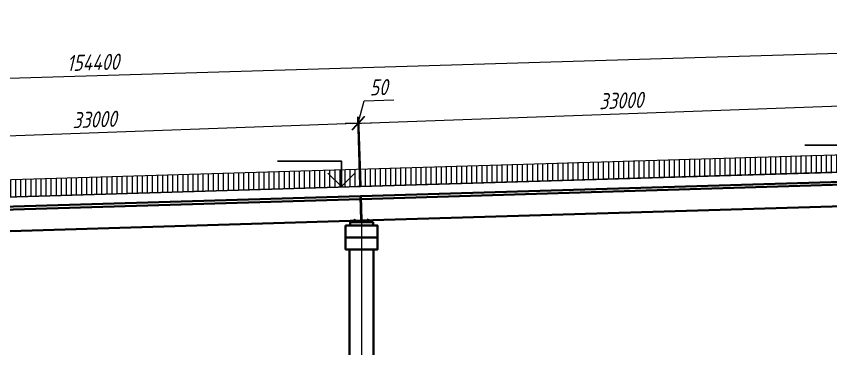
# Model space of a CAD drawing. Header units: millimetres. Extents: x 0 to 285450075, y -3000605 to 8125189010.
# Drawn here: x 6847962 to 6898990, y 10701 to 31529 of the extents above; entities that cross this region are included whole.
import ezdxf
from ezdxf import colors
from ezdxf.entities.mleader import LeaderData, LeaderLine
from ezdxf.enums import TextEntityAlignment as Align
from ezdxf.math import Vec2, Vec3

# ---------------------------------------------------------------- set-up
doc = ezdxf.new("R2018")
doc.units = ezdxf.units.MM
doc.linetypes.add('осевая', pattern=[2, 1.25, -0.25, 0.25, -0.25])
for name, color, linetype, lineweight in [('1-Бетон', 106, 'Continuous', 35), ('1-Примечания', 4, 'Continuous', 25), ('1-Размеры', 1, 'Continuous', 25), ('1-Текст_3', 250, 'Continuous', 25), ('ИС_Выноски', 3, 'Continuous', 18), ('ИС_Ось', 3, 'осевая', 18), ('ИС_Размер', 3, 'Continuous', 18), ('ИС_Тонкая', 3, 'Continuous', 18)]:
    doc.layers.add(name, color=color, linetype=linetype, lineweight=lineweight)
doc.layers.add('Красный профиль', color=1, linetype='Continuous')
doc.styles.add('0', font='isocpeur.ttf', dxfattribs={"width": 0.8, "oblique": 15})
doc.styles.add('ISOCPEUR', font='isocpeur.ttf', dxfattribs={"width": 0.8, "oblique": 15, "height": 2.5})
doc.styles.get("Standard").update_dxf_attribs({"font": 'arial.ttf'})
doc.dimstyles.new('М400нов', dxfattribs={"dimscale": 400, "dimtxt": 2.5, "dimasz": 2, "dimexe": 1, "dimexo": 1, "dimgap": 0.8, "dimtad": 1, "dimdec": 0, "dimzin": 0, "dimdsep": 46, "dimtxsty": '0', "dimblk": 'OBLIQUE', "dimcen": 0.09, "dimdle": 1, "dimclrd": 256, "dimclre": 256, "dimclrt": 256, "dimadec": 4, "dimazin": 0, "dimtfac": 1, "dimtdec": 0, "dimtmove": 1, "dimatfit": 2, "dimfxl": 1, "dimtolj": 1, "dimtzin": 0, "dimlwd": -1, "dimarcsym": 0})

# ---------------------------------------------------------------- blocks, each defined once
blk = doc.blocks.new('_None')
blk = doc.blocks.new('_OBLIQUE')
at = {"color": 0, "linetype": 'ByBlock', "lineweight": -2}
blk.add_line((0.5, 0.5), (-0.5, -0.5), dxfattribs=at)
blk = doc.blocks.new('*D1581')
at = {"layer": 'Defpoints', "color": 0, "linetype": 'Continuous', "transparency": 16777216}
for p in [(6929942, 30143), (6930166, 22692), (6775855, 18046)]:
    blk.add_point(p, dxfattribs=at)
at = {"layer": 'ИС_Размер', "transparency": 16777216}
blk.add_line((6775231, 25486), (6930342, 30155), dxfattribs=at)
at = {"layer": 'ИС_Размер', "lineweight": -2, "transparency": 16777216}
for p, q in [((6930154, 23092), (6929930, 30543)), ((6775843, 18446), (6775619, 25898))]:
    blk.add_line(p, q, dxfattribs=at)
at = {"layer": 'ИС_Размер', "linetype": 'Continuous', "transparency": 16777216, "xscale": 800, "yscale": 800, "zscale": 800}
for p, rotation in [((6929942, 30143), 1.724269677828712), ((6775631, 25498), 181.7242696778287)]:
    blk.add_blockref('_OBLIQUE', p, dxfattribs=dict(at, rotation=rotation))
at = {"layer": 'ИС_Размер', "linetype": 'Continuous', "transparency": 16777216, "insert": (6852762, 28640), "char_height": 1000, "attachment_point": 5, "rotation": 1.7243, "style": '0'}
blk.add_mtext('\\A1;154400', dxfattribs=at)
blk = doc.blocks.new('33')
at = {"layer": '1-Бетон'}
for points in [[(33000, 1530), (33000, 0), (0, 0), (0, 1530), (33000, 1530)], [(0, 1350), (33000, 1350)]]:
    blk.add_lwpolyline(points, dxfattribs=at)
at = {"layer": 'ИС_Ось'}
for points in [[(400, -108), (400, 108)], [(32600, -108), (32600, 108)]]:
    blk.add_lwpolyline(points, dxfattribs=at)
blk = doc.blocks.new('*D1584')
at = {"layer": 'Defpoints', "color": 0, "linetype": 'Continuous', "transparency": 16777216}
for p in [(6869409, 24836), (6869511, 20523), (6869553, 20524)]:
    blk.add_point(p, dxfattribs=at)
at = {"layer": 'ИС_Размер', "transparency": 16777216}
for p, q in [((6869388, 24836), (6869756, 26229)), ((6869756, 26229), (6871623, 26291)), ((6869367, 24835), (6868567, 24808)), ((6869367, 24835), (6869409, 24836)), ((6869367, 24835), (6869409, 24836)), ((6869409, 24836), (6870209, 24863))]:
    blk.add_line(p, q, dxfattribs=at)
at = {"layer": 'ИС_Размер', "lineweight": -2, "transparency": 16777216}
for p, q in [((6869497, 20922), (6869354, 25235)), ((6869540, 20924), (6869396, 25236))]:
    blk.add_line(p, q, dxfattribs=at)
at = {"layer": 'ИС_Размер', "linetype": 'Continuous', "transparency": 16777216, "xscale": 800, "yscale": 800, "zscale": 800}
for p, rotation in [((6869367, 24835), 1.907391254173563), ((6869409, 24836), 181.9073912541736)]:
    blk.add_blockref('_OBLIQUE', p, dxfattribs=dict(at, rotation=rotation))
at = {"layer": 'ИС_Размер', "linetype": 'Continuous', "transparency": 16777216, "insert": (6870662, 27079), "char_height": 1000, "attachment_point": 5, "rotation": 1.9074, "style": '0'}
blk.add_mtext('\\A1;50', dxfattribs=at)
blk = doc.blocks.new('*D1585')
at = {"layer": 'Defpoints', "color": 0, "linetype": 'Continuous', "transparency": 16777216}
for p in [(6902377, 26022), (6902532, 21710), (6869553, 20524)]:
    blk.add_point(p, dxfattribs=at)
at = {"layer": 'ИС_Размер', "transparency": 16777216}
blk.add_line((6868998, 24821), (6902776, 26036), dxfattribs=at)
at = {"layer": 'ИС_Размер', "lineweight": -2, "transparency": 16777216}
for p, q in [((6902517, 22110), (6902362, 26422)), ((6869539, 20924), (6869383, 25236))]:
    blk.add_line(p, q, dxfattribs=at)
at = {"layer": 'ИС_Размер', "linetype": 'Continuous', "transparency": 16777216, "xscale": 800, "yscale": 800, "zscale": 800}
for p, rotation in [((6902377, 26022), 2.059747963360298), ((6869398, 24836), 182.0597479633603)]:
    blk.add_blockref('_OBLIQUE', p, dxfattribs=dict(at, rotation=rotation))
at = {"layer": 'ИС_Размер', "linetype": 'Continuous', "transparency": 16777216, "insert": (6885858, 26248), "char_height": 1000, "attachment_point": 5, "rotation": 2.0597, "style": '0'}
blk.add_mtext('\\A1;33000', dxfattribs=at)
blk = doc.blocks.new('*D1591')
at = {"layer": 'Defpoints', "color": 0, "linetype": 'Continuous', "transparency": 16777216}
for p in [(6869376, 24835), (6869525, 20691), (6836547, 19505)]:
    blk.add_point(p, dxfattribs=at)
at = {"layer": 'ИС_Размер', "lineweight": -2, "transparency": 16777216}
for p, q in [((6869511, 21091), (6869362, 25235)), ((6836532, 19905), (6836383, 24049))]:
    blk.add_line(p, q, dxfattribs=at)
at = {"layer": 'ИС_Размер', "transparency": 16777216}
blk.add_line((6835998, 23635), (6869776, 24849), dxfattribs=at)
at = {"layer": 'ИС_Размер', "linetype": 'Continuous', "transparency": 16777216, "xscale": 800, "yscale": 800, "zscale": 800}
for p, rotation in [((6869376, 24835), 2.059747963360361), ((6836398, 23649), 182.0597479633603)]:
    blk.add_blockref('_OBLIQUE', p, dxfattribs=dict(at, rotation=rotation))
at = {"layer": 'ИС_Размер', "linetype": 'Continuous', "transparency": 16777216, "insert": (6852858, 25061), "char_height": 1000, "attachment_point": 5, "rotation": 2.0597, "style": '0'}
blk.add_mtext('\\A1;33000', dxfattribs=at)
blk = doc.blocks.new('*U1553')
at = {"layer": '1-Примечания', "linetype": 'Continuous'}
blk.add_line((0, 0), (0.5, 0), dxfattribs=at)
for points in [[(3, 0), (3, 4), (13, 4)], [(5.12, 2.12), (3, 0), (0.88, 2.12)]]:
    blk.add_lwpolyline(points, dxfattribs=at)
at = {"layer": '1-Текст_3', "lineweight": 30, "oblique": 15, "width": 0.8, "flags": 104}
blk.add_attdef('ВЫСОТА', text='', height=3, dxfattribs=at).set_placement((8.13, 6.17), align=Align.MIDDLE_CENTER)
blk.add_attdef('ПРИМЕЧАНИЕ', text='', height=3, dxfattribs=at).set_placement((8, 3.25), align=Align.TOP_CENTER)
blk = doc.blocks.new('мост план кальмиус')
at = {"layer": 'ИС_Выноски'}
ml = blk.add_multileader_mtext('Standard', dxfattribs=at)
ml.set_content('Ось опоры ОП4 \\PПК 70+71,19', color=256, style='ISOCPEUR')
ml.set_leader_properties(color=256, linetype='ByLayer')
ml.set_arrow_properties(name='NONE')
ml.build(insert=Vec2(0, 0))
ml.multileader.update_dxf_attribs({"text_left_attachment_type": 6, "text_right_attachment_type": 6, "dogleg_length": 0.36, "arrow_head_size": 600, "scale": 200})
ctx = ml.context
ctx.base_point, ctx.scale, ctx.char_height, ctx.arrow_head_size, ctx.landing_gap_size, ctx.plane_origin, ctx.plane_x_axis, ctx.plane_y_axis = Vec3(16523, -29241), 200, 1200, 600, 125, Vec3(23519, -10789), Vec3(0, 1), Vec3(-1, 0)
ctx.left_attachment, ctx.right_attachment, ctx.text_align_type = 6, 6, 1
notes = []
notes.append((ctx, [(1, (1, 1, 0), (16523, -19451), (0, -1), 161, [(1, [(16523, -17625)], 0, [])])]))
ctx.mtext.insert, ctx.mtext.text_direction, ctx.mtext.rotation, ctx.mtext.width, ctx.mtext.alignment, ctx.mtext.flow_direction = Vec3(15083, -24426), Vec3(0, 1), 1.570796, 10889.45, 2, 5
for ctx, leaders in notes:
    for number, flags, end, landing, length, lines in leaders:
        leader = LeaderData()
        leader.index, (leader.has_last_leader_line, leader.has_dogleg_vector, leader.attachment_direction) = number, flags
        leader.last_leader_point, leader.dogleg_vector, leader.dogleg_length = Vec3(end), Vec3(landing), length
        for number, points, colour, breaks in lines:
            line = LeaderLine()
            line.index, line.vertices, line.color, line.breaks = number, Vec3.list(points), colors.encode_raw_color(colour), breaks
            leader.lines.append(line)
        ctx.leaders.append(leader)

msp = doc.modelspace()

# ---------------------------------------------------------------- block references
at = {"layer": '1-Бетон'}
msp.add_blockref('мост план кальмиус', (6853073.53, -668947.9294), dxfattribs=at)

# ---------------------------------------------------------------- next in the draw order: hatches: boundary and pattern name
at = {"layer": 'ИС_Тонкая'}
h = msp.add_hatch(dxfattribs=at)
h.set_pattern_fill('ANSI31', color=256, scale=100, angle=45)
h.set_pattern_definition([(90, (-4328068.45, 93533.4), (-317.5, 0), [])])
h.paths.add_polyline_path([(6920579.2541, 22365.2736), (6920680.0099, 22342.3477), (6920779.9589, 22346.3133), (6920879.908, 22350.2794), (6920979.857, 22354.2461), (6921079.8061, 22358.2134), (6921179.7552, 22362.1813), (6921279.7042, 22366.1498), (6921379.6533, 22370.1189), (6921479.6024, 22374.0886), (6921579.5514, 22378.0588), (6921679.5005, 22382.0297), (6921779.4496, 22386.0011), (6921879.3986, 22389.9732), (6921979.3477, 22393.9458), (6922079.2967, 22397.919), (6922179.2458, 22401.8928), (6922279.1949, 22405.8672), (6922379.1439, 22409.8422), (6922479.093, 22413.8178), (6922579.0421, 22417.794), (6922678.9911, 22421.7707), (6922778.9402, 22425.7481), (6922878.8893, 22429.726), (6922978.8383, 22433.7046), (6923078.7874, 22437.6837), (6923178.7364, 22441.6634), (6923278.6855, 22445.6437), (6923378.6346, 22449.6246), (6923478.5836, 22453.6061), (6923578.5327, 22457.5882), (6923678.4818, 22461.5709), (6923778.4308, 22465.5542), (6923878.3799, 22469.538), (6923978.329, 22473.5225), (6924078.278, 22477.5075), (6924178.2271, 22481.4932), (6924278.1761, 22485.4794), (6924378.1252, 22489.4662), (6924478.0743, 22493.4536), (6924578.0233, 22497.4416), (6924677.9724, 22501.4302), (6924686.7244, 22501.7795), (6924777.9215, 22505.4194), (6924877.8705, 22509.4091), (6924977.8196, 22513.3995), (6925077.7687, 22517.3904), (6925177.7177, 22521.382), (6925277.6668, 22525.3741), (6925377.6158, 22529.3669), (6925477.5649, 22533.3602), (6925577.514, 22537.3541), (6925677.463, 22541.3486), (6925777.4121, 22545.3437), (6925877.3612, 22549.3394), (6925977.3102, 22553.3356), (6926077.2593, 22557.3325), (6926177.2084, 22561.3299), (6926277.1574, 22565.328), (6926377.1065, 22569.3266), (6926477.0555, 22573.3259), (6926577.0046, 22577.3257), (6926676.9537, 22581.3261), (6926776.9027, 22585.3271), (6926876.8518, 22589.3287), (6926976.8009, 22593.3309), (6927076.7499, 22597.3336), (6927176.699, 22601.337), (6927276.6481, 22605.341), (6927376.5971, 22609.3455), (6927476.5462, 22613.3507), (6927576.4953, 22617.3564), (6927676.4443, 22621.3627), (6927776.3934, 22625.3696), (6927876.3424, 22629.3771), (6927976.2915, 22633.3852), (6928076.2406, 22637.3939), (6928176.1896, 22641.4032), (6928276.1387, 22645.4131), (6928376.0878, 22649.4235), (6928476.0368, 22653.4346), (6928575.9859, 22657.4462), (6928675.935, 22661.4585), (6928775.884, 22665.4713), (6928875.8331, 22669.4847), (6928975.7821, 22673.4987), (6929075.7312, 22677.5133), (6929175.6803, 22681.5285), (6929275.6293, 22685.5443), (6929375.5784, 22689.5606), (6929475.5275, 22693.5776), (6929575.4765, 22697.5952), (6929675.4256, 22701.6133), (6929775.3747, 22705.632), (6929875.3237, 22709.6514), (6929975.2728, 22713.6713), (6930149.8938, 22691.2129), (6930166.0247, 22691.7271), (6930165.0284, 22749.914), (6930161.2596, 22970.0207), (6930147.1905, 23791.6855), (6775821.9789, 19149.9653), (6775854.1573, 18077.3508)])

# ---------------------------------------------------------------- next in the draw order: linework, layer by layer
at = {"color": 1}
msp.add_lwpolyline([(6902568.7473, 21851.8735), (6869533.6098, 20860.8193)], dxfattribs=at)
at = {"layer": '1-Бетон'}
for points in [[(6868594.839, 18419.7548), (6870594.905, 18419.7548), (6870594.905, 16919.7548), (6868594.839, 16919.7548)], [(6868872.0481, 18419.7548), (6870322.0143, 18419.7548), (6870322.0273, 18620.2728), (6868872.0352, 18620.2728)], [(6869001.7378, 18698.2728), (6869341.7378, 18698.2728), (6869341.7378, 18718.2728), (6869001.7378, 18718.2728)], [(6869021.7378, 18620.2728), (6869321.7378, 18620.2728), (6869321.7378, 18698.2728), (6869021.7378, 18698.2728)], [(6869851.7636, 18698.2735), (6870191.7636, 18698.2735), (6870191.7636, 18718.2735), (6869851.7636, 18718.2735)], [(6869871.7636, 18620.2735), (6870171.7636, 18620.2735), (6870171.7636, 18698.2735), (6869871.7636, 18698.2735)]]:
    msp.add_lwpolyline(points, close=True, dxfattribs=at)
for points in [[(6868594.839, 17669.7548), (6870594.905, 17669.7548)], [(6870344.872, 16919.7548), (6870345.1178, 7919.755), (6868845.1178, 7919.755), (6868844.872, 16919.7548)]]:
    msp.add_lwpolyline(points, dxfattribs=at)
at = {"layer": 'ИС_Ось'}
for points in [[(6869596.6095, 18971.7503), (6869596.6095, -7600.339)], [(6869171.6095, 18818.4153), (6869171.6095, 18613.2211)], [(6870021.6353, 18818.1562), (6870021.6353, 18612.9619)]]:
    msp.add_lwpolyline(points, dxfattribs=at)
at = {"layer": 'ИС_Тонкая'}
msp.add_lwpolyline([(6775822.0464, 19149.9673), (6917403.7375, 23397.418)], dxfattribs=at)
at = {"layer": 'Красный профиль', "linetype": 'Continuous', "flags": 128}
msp.add_lwpolyline([(6761841.5182, 17630.0566), (6917436.7226, 22297.9127)], dxfattribs=at)

# ---------------------------------------------------------------- next in the draw order: block references
at = {"linetype": 'Continuous'}
for p, rotation in [((6869597.1596, 18731.24), 1.718358025339879), ((6836580.5457, 17740.7126), 1.718358011817057)]:
    msp.add_blockref('33', p, dxfattribs=dict(at, rotation=rotation))
at = {"layer": '1-Размеры', "transparency": 33554687}
ref = msp.add_blockref('*U1553', (6902568.7473, 21851.8735), dxfattribs=dict(at, xscale=-399.9999999999999, yscale=399.9999999999999, zscale=399.9999999999999, rotation=359.999718071565))
lines = msp.add_mtext('\\W0.8000;21.85', dxfattribs={"layer": '1-Текст_3', "insert": (6899318.1007, 24318.8216), "char_height": 2.5, "attachment_point": 1, "rotation": 359.99971807, "bg_fill": 3, "box_fill_scale": 1, "bg_fill_color": 256, "bg_fill_transparency": 0})
ref.add_attrib('ВЫСОТА', '', (6899318.1007, 24318.8216)).embed_mtext(lines)
lines = msp.add_mtext('\\W0.8000;', dxfattribs={"layer": '1-Текст_3', "insert": (6899368.7537, 23151.8892), "char_height": 2.5, "attachment_point": 1, "rotation": 359.99971807, "bg_fill": 3, "box_fill_scale": 1, "bg_fill_color": 256, "bg_fill_transparency": 0})
ref.add_attrib('ПРИМЕЧАНИЕ', '', (6899368.7537, 23151.8892)).embed_mtext(lines)
ref = msp.add_blockref('*U1553', (6869533.6098, 20860.8193), dxfattribs=dict(at, xscale=-399.9999999999999, yscale=399.9999999999999, zscale=399.9999999999999, rotation=359.999718071565))
lines = msp.add_mtext('\\W0.8000;20.86', dxfattribs={"layer": '1-Текст_3', "insert": (6866282.9632, 23327.7675), "char_height": 2.5, "attachment_point": 1, "rotation": 359.99971807, "bg_fill": 3, "box_fill_scale": 1, "bg_fill_color": 256, "bg_fill_transparency": 0})
ref.add_attrib('ВЫСОТА', '', (6866282.9632, 23327.7675)).embed_mtext(lines)
lines = msp.add_mtext('\\W0.8000;', dxfattribs={"layer": '1-Текст_3', "insert": (6866333.6162, 22160.8351), "char_height": 2.5, "attachment_point": 1, "rotation": 359.99971807, "bg_fill": 3, "box_fill_scale": 1, "bg_fill_color": 256, "bg_fill_transparency": 0})
ref.add_attrib('ПРИМЕЧАНИЕ', '', (6866333.6162, 22160.8351)).embed_mtext(lines)

# ---------------------------------------------------------------- next in the draw order: dimensions: what is measured, and where the dimension line sits
at = {"layer": 'ИС_Размер', "linetype": 'Continuous'}
for p1, p2, distance, override, picture, middle in [((6775855.0211, 18046.4611), (6930166.0948, 22691.7292), 7454.9574, {"dimrnd": 200}, '*D1581', (6852761.5675, 28640.3057)), ((6869510.5386, 20522.6006), (6869552.9186, 20524.012), 4314.613, {"dimrnd": 50}, '*D1584', (6870048.4888, 27058.7404))]:
    dim = msp.add_aligned_dim(p1=p1, p2=p2, distance=distance, dimstyle='М400нов', override=override, dxfattribs=at)
    dim.commit()
    dim.dimension.update_dxf_attribs({"geometry": picture, "text_midpoint": middle})
for p1, p2, distance, picture, middle in [((6869552.9186, 20524.012), (6902531.597, 21710.0862), 4314.5491, '*D1585', (6885857.7137, 26248.2807)), ((6836546.819, 19505.2741), (6869525.4974, 20691.3482), 4146.3354, '*D1591', (6852857.66, 25061.4378))]:
    dim = msp.add_aligned_dim(p1=p1, p2=p2, distance=distance, dimstyle='М400нов', dxfattribs=at)
    dim.commit()
    dim.dimension.update_dxf_attribs({"geometry": picture, "text_midpoint": middle})

# ---------------------------------------------------------------- next in the draw order: leaders
at = {"layer": 'ИС_Выноски'}
ml = msp.add_multileader_mtext('Standard', dxfattribs=at)
ml.set_content('Ось опоры ОП4 \\PПК 70+71,19', color=256, style='ISOCPEUR')
ml.set_leader_properties(color=256, linetype='ByLayer')
ml.set_arrow_properties(name='NONE')
ml.build(insert=Vec2(0, 0))
ml.multileader.update_dxf_attribs({"text_left_attachment_type": 6, "text_right_attachment_type": 6, "dogleg_length": 0.36, "arrow_head_size": 600, "scale": 200})
ctx = ml.context
ctx.base_point, ctx.scale, ctx.char_height, ctx.arrow_head_size, ctx.landing_gap_size, ctx.plane_origin, ctx.plane_x_axis, ctx.plane_y_axis = Vec3(6869596.8121, -1026441.3915), 200, 1200, 600, 125, Vec3(6876592.4886, -1007989.3985), Vec3(0, 1), Vec3(-1, 0)
ctx.left_attachment, ctx.right_attachment, ctx.text_align_type = 6, 6, 1
notes = []
notes.append((ctx, [(1, (1, 1, 0), (6869596.8121, -1016651.2717), (0, -1), 161.0417, [(1, [(6869596.8121, -1014825.2369)], 0, [])])]))
ctx.mtext.insert, ctx.mtext.text_direction, ctx.mtext.rotation, ctx.mtext.width, ctx.mtext.alignment, ctx.mtext.flow_direction = Vec3(6868156.8121, -1021626.8525), Vec3(0, 1), 1.5707963268, 10889.446883, 2, 5
for ctx, leaders in notes:
    for number, flags, end, landing, length, lines in leaders:
        leader = LeaderData()
        leader.index, (leader.has_last_leader_line, leader.has_dogleg_vector, leader.attachment_direction) = number, flags
        leader.last_leader_point, leader.dogleg_vector, leader.dogleg_length = Vec3(end), Vec3(landing), length
        for number, points, colour, breaks in lines:
            line = LeaderLine()
            line.index, line.vertices, line.color, line.breaks = number, Vec3.list(points), colors.encode_raw_color(colour), breaks
            leader.lines.append(line)
        ctx.leaders.append(leader)

doc.saveas('drawing.dxf')
